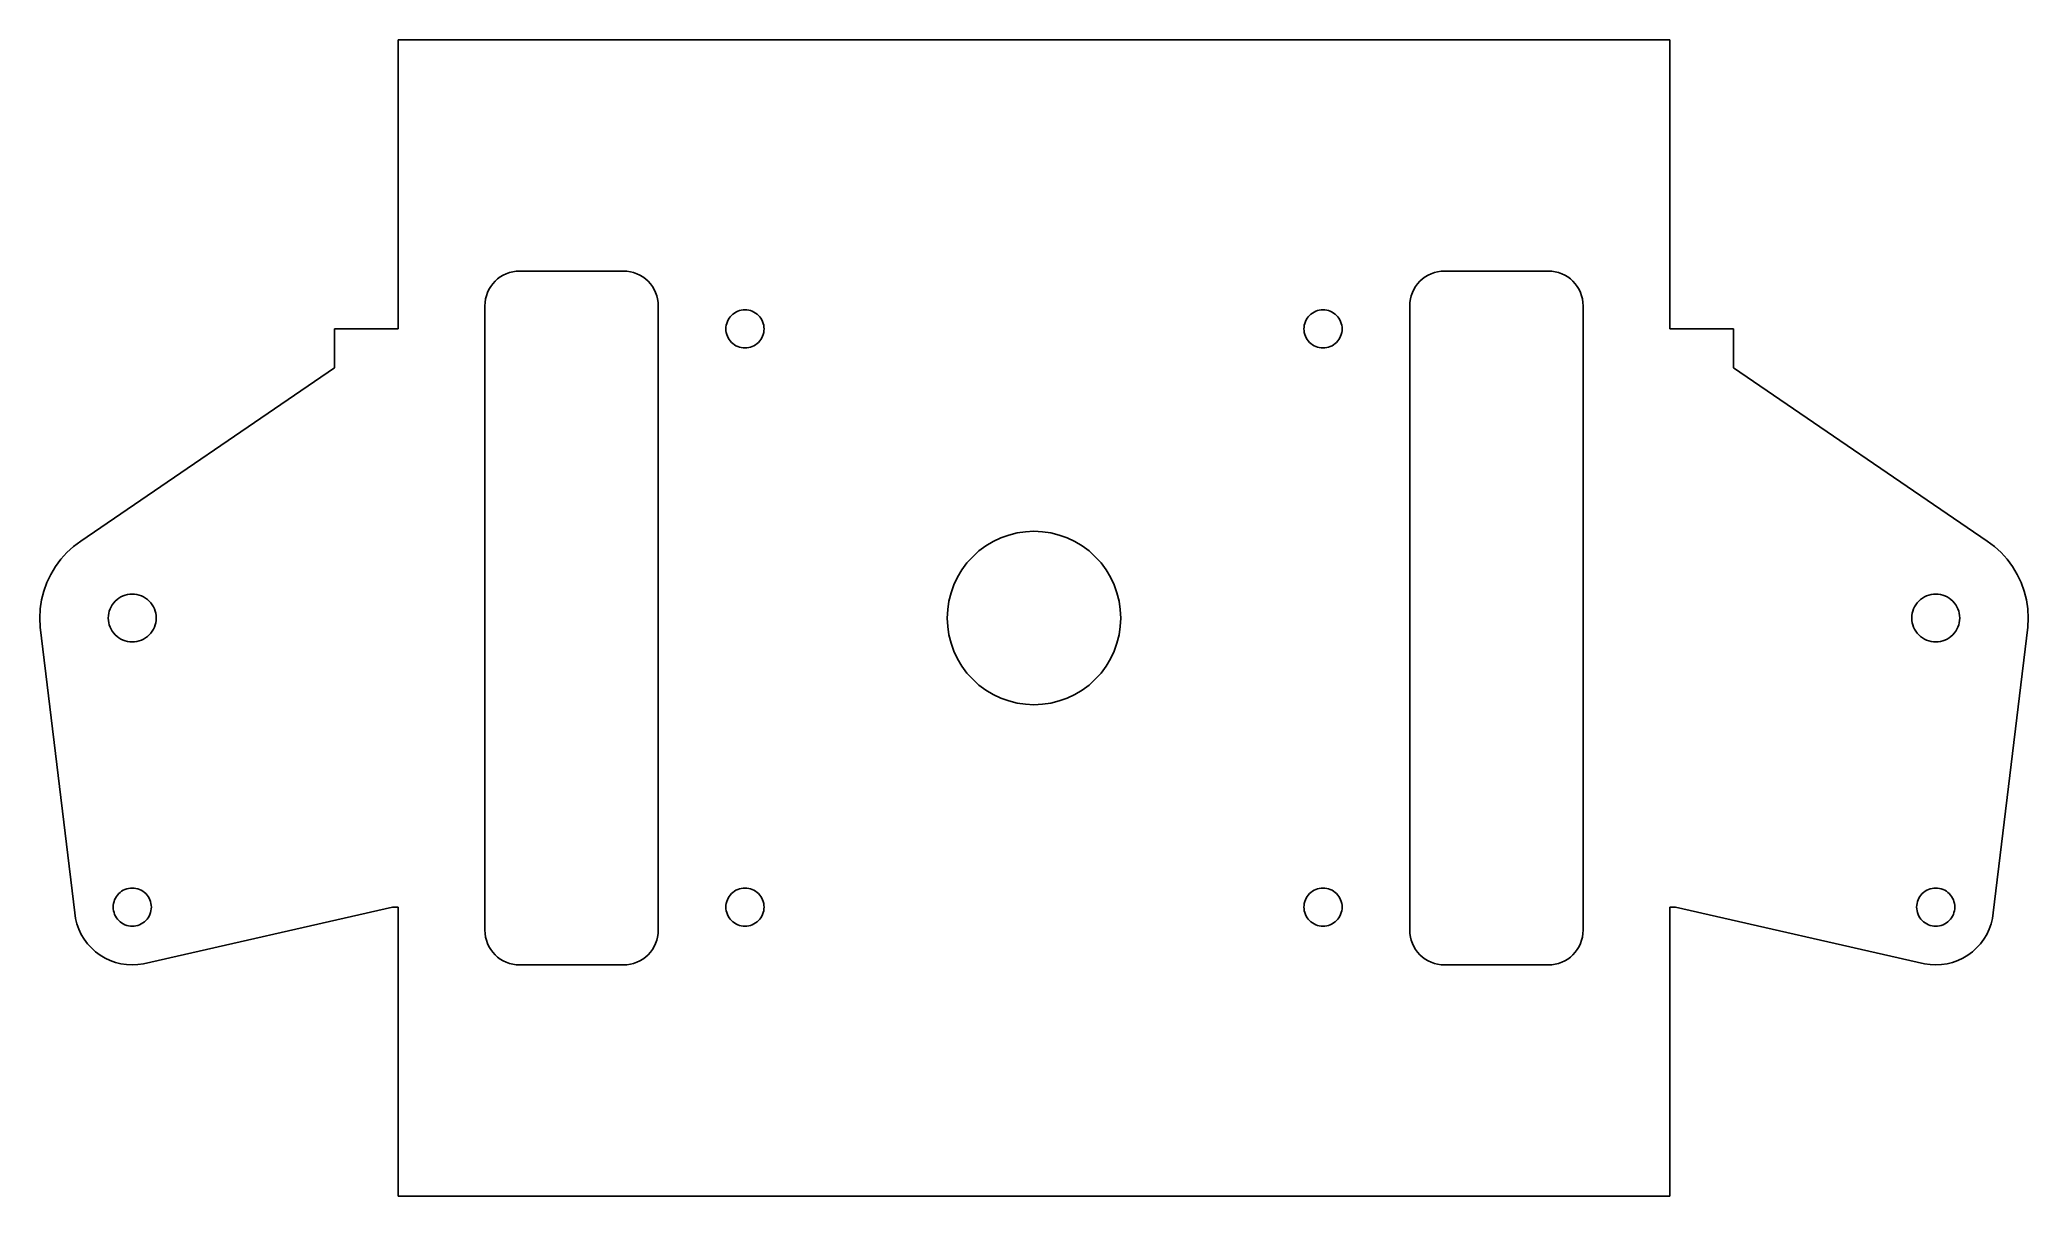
# Model space of a CAD drawing. Header units: metres. Extents: x -172 to 172, y -100 to 100.
import ezdxf

# ---------------------------------------------------------------- set-up
doc = ezdxf.new("R2010")
doc.units = ezdxf.units.M

msp = doc.modelspace()

# ---------------------------------------------------------------- linework, layer by layer
for p, q in [((110, 100), (-110, 100)), ((-110, 100), (-110, 50)), ((110, 50), (110, 100)), ((-93.2426, 58.2426), (-92.8064, 58.6381)), ((-92.8064, 58.6381), (-92.3334, 58.9888)), ((-92.3334, 58.9888), (-91.8284, 59.2915)), ((-91.8284, 59.2915), (-91.2961, 59.5433)), ((-91.2961, 59.5433), (-90.7417, 59.7416)), ((-90.7417, 59.7416), (-90.1705, 59.8847)), ((-90.1705, 59.8847), (-89.5881, 59.9711)), ((-89.5881, 59.9711), (-89, 60)), ((-89, 60), (-71, 60)), ((-71, 60), (-70.4119, 59.9711)), ((-70.4119, 59.9711), (-69.8295, 59.8847)), ((-69.8295, 59.8847), (-69.2583, 59.7416)), ((-69.2583, 59.7416), (-68.7039, 59.5433)), ((-68.7039, 59.5433), (-68.1716, 59.2915)), ((-68.1716, 59.2915), (-67.6666, 58.9888)), ((-67.6666, 58.9888), (-67.1936, 58.6381)), ((-67.1936, 58.6381), (-66.7574, 58.2426)), ((66.7574, 58.2426), (67.1936, 58.6381)), ((67.1936, 58.6381), (67.6666, 58.9888)), ((67.6666, 58.9888), (68.1716, 59.2915)), ((68.1716, 59.2915), (68.7039, 59.5433)), ((68.7039, 59.5433), (69.2583, 59.7416)), ((69.2583, 59.7416), (69.8295, 59.8847)), ((69.8295, 59.8847), (70.4119, 59.9711)), ((70.4119, 59.9711), (71, 60)), ((71, 60), (89, 60)), ((89, 60), (89.5881, 59.9711)), ((89.5881, 59.9711), (90.1705, 59.8847)), ((90.1705, 59.8847), (90.7417, 59.7416)), ((90.7417, 59.7416), (91.2961, 59.5433)), ((91.2961, 59.5433), (91.8284, 59.2915)), ((91.8284, 59.2915), (92.3334, 58.9888)), ((92.3334, 58.9888), (92.8064, 58.6381)), ((92.8064, 58.6381), (93.2426, 58.2426)), ((-94.9711, 54.5881), (-94.8847, 55.1705)), ((-94.8847, 55.1705), (-94.7416, 55.7417)), ((-94.7416, 55.7417), (-94.5433, 56.2961)), ((-94.5433, 56.2961), (-94.2915, 56.8284)), ((-94.2915, 56.8284), (-93.9888, 57.3334)), ((-93.9888, 57.3334), (-93.6381, 57.8064)), ((-93.6381, 57.8064), (-93.2426, 58.2426)), ((-66.7574, 58.2426), (-66.3619, 57.8064)), ((-66.3619, 57.8064), (-66.0112, 57.3334)), ((-66.0112, 57.3334), (-65.7085, 56.8284)), ((-65.7085, 56.8284), (-65.4567, 56.2961)), ((-65.4567, 56.2961), (-65.2584, 55.7417)), ((-65.2584, 55.7417), (-65.1153, 55.1705)), ((-65.1153, 55.1705), (-65.0289, 54.5881)), ((65.0289, 54.5881), (65.1153, 55.1705)), ((65.1153, 55.1705), (65.2584, 55.7417)), ((65.2584, 55.7417), (65.4567, 56.2961)), ((65.4567, 56.2961), (65.7085, 56.8284)), ((65.7085, 56.8284), (66.0112, 57.3334)), ((66.0112, 57.3334), (66.3619, 57.8064)), ((66.3619, 57.8064), (66.7574, 58.2426)), ((93.2426, 58.2426), (93.6381, 57.8064)), ((93.6381, 57.8064), (93.9888, 57.3334)), ((93.9888, 57.3334), (94.2915, 56.8284)), ((94.2915, 56.8284), (94.5433, 56.2961)), ((94.5433, 56.2961), (94.7416, 55.7417)), ((94.7416, 55.7417), (94.8847, 55.1705)), ((94.8847, 55.1705), (94.9711, 54.5881)), ((-95, 54), (-94.9711, 54.5881)), ((-95, -54), (-95, 54)), ((-65.0289, 54.5881), (-65, 54)), ((-65, 54), (-65, -54)), ((-52.9103, 51.5556), (-52.7438, 51.8334)), ((-52.7438, 51.8334), (-52.5509, 52.0935)), ((-52.5509, 52.0935), (-52.3335, 52.3335)), ((-52.3335, 52.3335), (-52.0935, 52.5509)), ((-52.0935, 52.5509), (-51.8334, 52.7438)), ((-51.8334, 52.7438), (-51.5556, 52.9103)), ((-51.5556, 52.9103), (-51.2628, 53.0488)), ((-51.2628, 53.0488), (-50.9579, 53.1579)), ((-50.9579, 53.1579), (-50.6438, 53.2366)), ((-50.6438, 53.2366), (-50.3235, 53.2841)), ((-50.3235, 53.2841), (-50, 53.3)), ((-50, 53.3), (-49.6765, 53.2841)), ((-49.6765, 53.2841), (-49.3562, 53.2366)), ((-49.3562, 53.2366), (-49.0421, 53.1579)), ((-49.0421, 53.1579), (-48.7371, 53.0488)), ((-48.7371, 53.0488), (-48.4444, 52.9103)), ((-48.4444, 52.9103), (-48.1666, 52.7438)), ((-48.1666, 52.7438), (-47.9065, 52.5509)), ((-47.9065, 52.5509), (-47.6665, 52.3335)), ((-47.6665, 52.3335), (-47.4491, 52.0935)), ((-47.4491, 52.0935), (-47.2561, 51.8334)), ((-47.2561, 51.8334), (-47.0896, 51.5556)), ((47.0896, 51.5556), (47.2561, 51.8334)), ((47.2561, 51.8334), (47.4491, 52.0935)), ((47.4491, 52.0935), (47.6665, 52.3335)), ((47.6665, 52.3335), (47.9065, 52.5509)), ((47.9065, 52.5509), (48.1666, 52.7438)), ((48.1666, 52.7438), (48.4444, 52.9103)), ((48.4444, 52.9103), (48.7371, 53.0488)), ((48.7371, 53.0488), (49.0421, 53.1579)), ((49.0421, 53.1579), (49.3562, 53.2366)), ((49.3562, 53.2366), (49.6765, 53.2841)), ((49.6765, 53.2841), (50, 53.3)), ((50, 53.3), (50.3235, 53.2841)), ((50.3235, 53.2841), (50.6438, 53.2366)), ((50.6438, 53.2366), (50.9579, 53.1579)), ((50.9579, 53.1579), (51.2628, 53.0488)), ((51.2628, 53.0488), (51.5556, 52.9103)), ((51.5556, 52.9103), (51.8334, 52.7438)), ((51.8334, 52.7438), (52.0935, 52.5509)), ((52.0935, 52.5509), (52.3335, 52.3335)), ((52.3335, 52.3335), (52.5509, 52.0935)), ((52.5509, 52.0935), (52.7438, 51.8334)), ((52.7438, 51.8334), (52.9103, 51.5556)), ((65, 54), (65.0289, 54.5881)), ((65, -54), (65, 54)), ((94.9711, 54.5881), (95, 54)), ((95, 54), (95, -54)), ((-110, 50), (-121.001, 50)), ((-121.001, 50), (-121.001, 43.2425)), ((-53.3, 50), (-53.2841, 50.3235)), ((-53.2841, 49.6765), (-53.3, 50)), ((-53.2841, 50.3235), (-53.2366, 50.6438)), ((-53.2366, 49.3562), (-53.2841, 49.6765)), ((-53.2366, 50.6438), (-53.1579, 50.9579)), ((-53.1579, 49.0421), (-53.2366, 49.3562)), ((-53.1579, 50.9579), (-53.0488, 51.2628)), ((-53.0488, 48.7371), (-53.1579, 49.0421)), ((-53.0488, 51.2628), (-52.9103, 51.5556)), ((-52.9103, 48.4444), (-53.0488, 48.7371)), ((-52.7438, 48.1666), (-52.9103, 48.4444)), ((-52.5509, 47.9065), (-52.7438, 48.1666)), ((-47.2561, 48.1666), (-47.4491, 47.9065)), ((-47.0896, 48.4444), (-47.2561, 48.1666)), ((-47.0896, 51.5556), (-46.9512, 51.2628)), ((-46.9512, 48.7371), (-47.0896, 48.4444)), ((-46.9512, 51.2628), (-46.8421, 50.9579)), ((-46.8421, 49.0421), (-46.9512, 48.7371)), ((-46.8421, 50.9579), (-46.7634, 50.6438)), ((-46.7634, 49.3562), (-46.8421, 49.0421)), ((-46.7634, 50.6438), (-46.7159, 50.3235)), ((-46.7159, 49.6765), (-46.7634, 49.3562)), ((-46.7159, 50.3235), (-46.7, 50)), ((-46.7, 50), (-46.7159, 49.6765)), ((46.7, 50), (46.7159, 50.3235)), ((46.7159, 49.6765), (46.7, 50)), ((46.7159, 50.3235), (46.7634, 50.6438)), ((46.7634, 49.3562), (46.7159, 49.6765)), ((46.7634, 50.6438), (46.8421, 50.9579)), ((46.8421, 49.0421), (46.7634, 49.3562)), ((46.8421, 50.9579), (46.9512, 51.2628)), ((46.9512, 48.7371), (46.8421, 49.0421)), ((46.9512, 51.2628), (47.0896, 51.5556)), ((47.0896, 48.4444), (46.9512, 48.7371)), ((47.2561, 48.1666), (47.0896, 48.4444)), ((47.4491, 47.9065), (47.2561, 48.1666)), ((52.7438, 48.1666), (52.5509, 47.9065)), ((52.9103, 48.4444), (52.7438, 48.1666)), ((52.9103, 51.5556), (53.0488, 51.2628)), ((53.0488, 48.7371), (52.9103, 48.4444)), ((53.0488, 51.2628), (53.1579, 50.9579)), ((53.1579, 49.0421), (53.0488, 48.7371)), ((53.1579, 50.9579), (53.2366, 50.6438)), ((53.2366, 49.3562), (53.1579, 49.0421)), ((53.2366, 50.6438), (53.2841, 50.3235)), ((53.2841, 49.6765), (53.2366, 49.3562)), ((53.2841, 50.3235), (53.3, 50)), ((53.3, 50), (53.2841, 49.6765)), ((121.001, 50), (110, 50)), ((121.001, 43.2425), (121.001, 50)), ((-52.3335, 47.6665), (-52.5509, 47.9065)), ((-52.0935, 47.4491), (-52.3335, 47.6665)), ((-51.8334, 47.2561), (-52.0935, 47.4491)), ((-51.5556, 47.0896), (-51.8334, 47.2561)), ((-51.2628, 46.9512), (-51.5556, 47.0896)), ((-50.9579, 46.8421), (-51.2628, 46.9512)), ((-50.6438, 46.7634), (-50.9579, 46.8421)), ((-50.3235, 46.7159), (-50.6438, 46.7634)), ((-50, 46.7), (-50.3235, 46.7159)), ((-49.6765, 46.7159), (-50, 46.7)), ((-49.3562, 46.7634), (-49.6765, 46.7159)), ((-49.0421, 46.8421), (-49.3562, 46.7634)), ((-48.7371, 46.9512), (-49.0421, 46.8421)), ((-48.4444, 47.0896), (-48.7371, 46.9512)), ((-48.1666, 47.2561), (-48.4444, 47.0896)), ((-47.9065, 47.4491), (-48.1666, 47.2561)), ((-47.6665, 47.6665), (-47.9065, 47.4491)), ((-47.4491, 47.9065), (-47.6665, 47.6665)), ((47.6665, 47.6665), (47.4491, 47.9065)), ((47.9065, 47.4491), (47.6665, 47.6665)), ((48.1666, 47.2561), (47.9065, 47.4491)), ((48.4444, 47.0896), (48.1666, 47.2561)), ((48.7371, 46.9512), (48.4444, 47.0896)), ((49.0421, 46.8421), (48.7371, 46.9512)), ((49.3562, 46.7634), (49.0421, 46.8421)), ((49.6765, 46.7159), (49.3562, 46.7634)), ((50, 46.7), (49.6765, 46.7159)), ((50.3235, 46.7159), (50, 46.7)), ((50.6438, 46.7634), (50.3235, 46.7159)), ((50.9579, 46.8421), (50.6438, 46.7634)), ((51.2628, 46.9512), (50.9579, 46.8421)), ((51.5556, 47.0896), (51.2628, 46.9512)), ((51.8334, 47.2561), (51.5556, 47.0896)), ((52.0935, 47.4491), (51.8334, 47.2561)), ((52.3335, 47.6665), (52.0935, 47.4491)), ((52.5509, 47.9065), (52.3335, 47.6665)), ((-121.001, 43.2425), (-164.885, 13.3035)), ((164.885, 13.3035), (121.001, 43.2425)), ((-7.07094, 13.2288), (-5.74025, 13.8582)), ((-5.74025, 13.8582), (-4.35426, 14.3541)), ((-4.35426, 14.3541), (-2.92635, 14.7118)), ((-2.92635, 14.7118), (-1.47025, 14.9278)), ((-1.47025, 14.9278), (0, 15)), ((0, 15), (1.47025, 14.9278)), ((1.47025, 14.9278), (2.92635, 14.7118)), ((2.92635, 14.7118), (4.35426, 14.3541)), ((4.35426, 14.3541), (5.74025, 13.8582)), ((5.74025, 13.8582), (7.07094, 13.2288)), ((-167.309, 11.3137), (-168.364, 10.1503)), ((-166.146, 12.3682), (-167.309, 11.3137)), ((-164.885, 13.3035), (-166.146, 12.3682)), ((-11.5952, 9.51588), (-10.6066, 10.6066)), ((-10.6066, 10.6066), (-9.51588, 11.5952)), ((-9.51588, 11.5952), (-8.33354, 12.472)), ((-8.33354, 12.472), (-7.07094, 13.2288)), ((7.07094, 13.2288), (8.33354, 12.472)), ((8.33354, 12.472), (9.51588, 11.5952)), ((9.51588, 11.5952), (10.6066, 10.6066)), ((10.6066, 10.6066), (11.5952, 9.51588)), ((166.146, 12.3682), (164.885, 13.3035)), ((167.309, 11.3137), (166.146, 12.3682)), ((168.364, 10.1503), (167.309, 11.3137)), ((-170.106, 7.54234), (-170.778, 6.12292)), ((-169.299, 8.88911), (-170.106, 7.54234)), ((-168.364, 10.1503), (-169.299, 8.88911)), ((-13.8582, 5.74025), (-13.2288, 7.07094)), ((-13.2288, 7.07094), (-12.472, 8.33354)), ((-12.472, 8.33354), (-11.5952, 9.51588)), ((11.5952, 9.51588), (12.472, 8.33354)), ((12.472, 8.33354), (13.2288, 7.07094)), ((13.2288, 7.07094), (13.8582, 5.74025)), ((169.299, 8.88911), (168.364, 10.1503)), ((170.106, 7.54234), (169.299, 8.88911)), ((170.778, 6.12292), (170.106, 7.54234)), ((-171.307, 4.64455), (-171.688, 3.12144)), ((-170.778, 6.12292), (-171.307, 4.64455)), ((-158.628, 3.20799), (-158.301, 3.45059)), ((-158.301, 3.45059), (-157.952, 3.65997)), ((-157.952, 3.65997), (-157.584, 3.83409)), ((-157.584, 3.83409), (-157.2, 3.9713)), ((-157.2, 3.9713), (-156.805, 4.07025)), ((-156.805, 4.07025), (-156.402, 4.13)), ((-156.402, 4.13), (-155.996, 4.14999)), ((-155.996, 4.14999), (-155.589, 4.13)), ((-155.589, 4.13), (-155.186, 4.07025)), ((-155.186, 4.07025), (-154.791, 3.9713)), ((-154.791, 3.9713), (-154.407, 3.83409)), ((-154.407, 3.83409), (-154.039, 3.65997)), ((-154.039, 3.65997), (-153.69, 3.45059)), ((-153.69, 3.45059), (-153.363, 3.20799)), ((-14.7118, 2.92635), (-14.3541, 4.35426)), ((-14.3541, 4.35426), (-13.8582, 5.74025)), ((13.8582, 5.74025), (14.3541, 4.35426)), ((14.3541, 4.35426), (14.7118, 2.92635)), ((153.363, 3.20799), (153.69, 3.45059)), ((153.69, 3.45059), (154.039, 3.65997)), ((154.039, 3.65997), (154.407, 3.83409)), ((154.407, 3.83409), (154.791, 3.9713)), ((154.791, 3.9713), (155.186, 4.07025)), ((155.186, 4.07025), (155.589, 4.13)), ((155.589, 4.13), (155.996, 4.14999)), ((155.996, 4.14999), (156.402, 4.13)), ((156.402, 4.13), (156.805, 4.07025)), ((156.805, 4.07025), (157.2, 3.9713)), ((157.2, 3.9713), (157.584, 3.83409)), ((157.584, 3.83409), (157.952, 3.65997)), ((157.952, 3.65997), (158.301, 3.45059)), ((158.301, 3.45059), (158.628, 3.20799)), ((171.307, 4.64455), (170.778, 6.12292)), ((171.688, 3.12144), (171.307, 4.64455)), ((-171.919, 1.56827), (-171.996, 0)), ((-171.996, 0), (-171.919, -1.56827)), ((-171.688, 3.12144), (-171.919, 1.56827)), ((-160.146, 0), (-160.126, 0.40677)), ((-160.126, -0.40677), (-160.146, 0)), ((-160.126, 0.40677), (-160.066, 0.80962)), ((-160.066, 0.80962), (-159.967, 1.20468)), ((-159.967, 1.20468), (-159.83, 1.58813)), ((-159.83, 1.58813), (-159.656, 1.95628)), ((-159.656, 1.95628), (-159.446, 2.3056)), ((-159.446, 2.3056), (-159.204, 2.63272)), ((-159.204, 2.63272), (-158.93, 2.93448)), ((-158.93, 2.93448), (-158.628, 3.20799)), ((-153.363, 3.20799), (-153.061, 2.93448)), ((-153.061, 2.93448), (-152.788, 2.63272)), ((-152.788, 2.63272), (-152.545, 2.3056)), ((-152.545, 2.3056), (-152.336, 1.95628)), ((-152.336, 1.95628), (-152.161, 1.58813)), ((-152.161, 1.58813), (-152.024, 1.20468)), ((-152.024, 1.20468), (-151.925, 0.80962)), ((-151.925, 0.80962), (-151.866, 0.40677)), ((-151.866, 0.40677), (-151.846, 0)), ((-151.846, 0), (-151.866, -0.40677)), ((-15, 0), (-14.9278, 1.47025)), ((-14.9278, -1.47025), (-15, 0)), ((-14.9278, 1.47025), (-14.7118, 2.92635)), ((14.7118, 2.92635), (14.9278, 1.47025)), ((14.9278, 1.47025), (15, 0)), ((15, 0), (14.9278, -1.47025)), ((151.846, 0), (151.866, 0.40677)), ((151.866, -0.40677), (151.846, 0)), ((151.866, 0.40677), (151.925, 0.80962)), ((151.925, 0.80962), (152.024, 1.20468)), ((152.024, 1.20468), (152.161, 1.58813)), ((152.161, 1.58813), (152.336, 1.95628)), ((152.336, 1.95628), (152.545, 2.3056)), ((152.545, 2.3056), (152.788, 2.63272)), ((152.788, 2.63272), (153.061, 2.93448)), ((153.061, 2.93448), (153.363, 3.20799)), ((158.628, 3.20799), (158.93, 2.93448)), ((158.93, 2.93448), (159.204, 2.63272)), ((159.204, 2.63272), (159.446, 2.3056)), ((159.446, 2.3056), (159.656, 1.95628)), ((159.656, 1.95628), (159.83, 1.58813)), ((159.83, 1.58813), (159.967, 1.20468)), ((159.967, 1.20468), (160.066, 0.80962)), ((160.066, 0.80962), (160.126, 0.40677)), ((160.126, 0.40677), (160.146, 0)), ((160.146, 0), (160.126, -0.40677)), ((171.919, 1.56827), (171.688, 3.12144)), ((171.996, 0), (171.919, 1.56827)), ((171.919, -1.56827), (171.996, 0)), ((-171.919, -1.56827), (-165.947, -50.9802)), ((-160.066, -0.80962), (-160.126, -0.40677)), ((-159.967, -1.20468), (-160.066, -0.80962)), ((-159.83, -1.58813), (-159.967, -1.20468)), ((-159.656, -1.95628), (-159.83, -1.58813)), ((-159.446, -2.3056), (-159.656, -1.95628)), ((-159.204, -2.63272), (-159.446, -2.3056)), ((-158.93, -2.93448), (-159.204, -2.63272)), ((-158.628, -3.20799), (-158.93, -2.93448)), ((-158.301, -3.45059), (-158.628, -3.20799)), ((-153.363, -3.20799), (-153.69, -3.45059)), ((-153.061, -2.93448), (-153.363, -3.20799)), ((-152.788, -2.63272), (-153.061, -2.93448)), ((-152.545, -2.3056), (-152.788, -2.63272)), ((-152.336, -1.95628), (-152.545, -2.3056)), ((-152.161, -1.58813), (-152.336, -1.95628)), ((-152.024, -1.20468), (-152.161, -1.58813)), ((-151.925, -0.80962), (-152.024, -1.20468)), ((-151.866, -0.40677), (-151.925, -0.80962)), ((-14.7118, -2.92635), (-14.9278, -1.47025)), ((-14.3541, -4.35426), (-14.7118, -2.92635)), ((14.7118, -2.92635), (14.3541, -4.35426)), ((14.9278, -1.47025), (14.7118, -2.92635)), ((151.925, -0.80962), (151.866, -0.40677)), ((152.024, -1.20468), (151.925, -0.80962)), ((152.161, -1.58813), (152.024, -1.20468)), ((152.336, -1.95628), (152.161, -1.58813)), ((152.545, -2.3056), (152.336, -1.95628)), ((152.788, -2.63272), (152.545, -2.3056)), ((153.061, -2.93448), (152.788, -2.63272)), ((153.363, -3.20799), (153.061, -2.93448)), ((153.69, -3.45059), (153.363, -3.20799)), ((158.628, -3.20799), (158.301, -3.45059)), ((158.93, -2.93448), (158.628, -3.20799)), ((159.204, -2.63272), (158.93, -2.93448)), ((159.446, -2.3056), (159.204, -2.63272)), ((159.656, -1.95628), (159.446, -2.3056)), ((159.83, -1.58813), (159.656, -1.95628)), ((159.967, -1.20468), (159.83, -1.58813)), ((160.066, -0.80962), (159.967, -1.20468)), ((160.126, -0.40677), (160.066, -0.80962)), ((165.947, -50.9802), (171.919, -1.56827)), ((-157.952, -3.65997), (-158.301, -3.45059)), ((-157.584, -3.83409), (-157.952, -3.65997)), ((-157.2, -3.9713), (-157.584, -3.83409)), ((-156.805, -4.07025), (-157.2, -3.9713)), ((-156.402, -4.13), (-156.805, -4.07025)), ((-155.996, -4.14999), (-156.402, -4.13)), ((-155.589, -4.13), (-155.996, -4.14999)), ((-155.186, -4.07025), (-155.589, -4.13)), ((-154.791, -3.9713), (-155.186, -4.07025)), ((-154.407, -3.83409), (-154.791, -3.9713)), ((-154.039, -3.65997), (-154.407, -3.83409)), ((-153.69, -3.45059), (-154.039, -3.65997)), ((-13.8582, -5.74025), (-14.3541, -4.35426)), ((-13.2288, -7.07094), (-13.8582, -5.74025)), ((13.8582, -5.74025), (13.2288, -7.07094)), ((14.3541, -4.35426), (13.8582, -5.74025)), ((154.039, -3.65997), (153.69, -3.45059)), ((154.407, -3.83409), (154.039, -3.65997)), ((154.791, -3.9713), (154.407, -3.83409)), ((155.186, -4.07025), (154.791, -3.9713)), ((155.589, -4.13), (155.186, -4.07025)), ((155.996, -4.14999), (155.589, -4.13)), ((156.402, -4.13), (155.996, -4.14999)), ((156.805, -4.07025), (156.402, -4.13)), ((157.2, -3.9713), (156.805, -4.07025)), ((157.584, -3.83409), (157.2, -3.9713)), ((157.952, -3.65997), (157.584, -3.83409)), ((158.301, -3.45059), (157.952, -3.65997)), ((-12.472, -8.33354), (-13.2288, -7.07094)), ((-11.5952, -9.51588), (-12.472, -8.33354)), ((-10.6066, -10.6066), (-11.5952, -9.51588)), ((11.5952, -9.51588), (10.6066, -10.6066)), ((12.472, -8.33354), (11.5952, -9.51588)), ((13.2288, -7.07094), (12.472, -8.33354)), ((-9.51588, -11.5952), (-10.6066, -10.6066)), ((-8.33354, -12.472), (-9.51588, -11.5952)), ((-7.07094, -13.2288), (-8.33354, -12.472)), ((-5.74025, -13.8582), (-7.07094, -13.2288)), ((7.07094, -13.2288), (5.74025, -13.8582)), ((8.33354, -12.472), (7.07094, -13.2288)), ((9.51588, -11.5952), (8.33354, -12.472)), ((10.6066, -10.6066), (9.51588, -11.5952)), ((-4.35426, -14.3541), (-5.74025, -13.8582)), ((-2.92635, -14.7118), (-4.35426, -14.3541)), ((-1.47025, -14.9278), (-2.92635, -14.7118)), ((0, -15), (-1.47025, -14.9278)), ((1.47025, -14.9278), (0, -15)), ((2.92635, -14.7118), (1.47025, -14.9278)), ((4.35426, -14.3541), (2.92635, -14.7118)), ((5.74025, -13.8582), (4.35426, -14.3541)), ((-158.739, -48.1666), (-158.546, -47.9065)), ((-158.546, -47.9065), (-158.329, -47.6665)), ((-158.329, -47.6665), (-158.089, -47.4491)), ((-158.089, -47.4491), (-157.829, -47.2561)), ((-157.829, -47.2561), (-157.551, -47.0896)), ((-157.551, -47.0896), (-157.258, -46.9512)), ((-157.258, -46.9512), (-156.953, -46.8421)), ((-156.953, -46.8421), (-156.639, -46.7634)), ((-156.639, -46.7634), (-156.319, -46.7159)), ((-156.319, -46.7159), (-155.996, -46.7)), ((-155.996, -46.7), (-155.672, -46.7159)), ((-155.672, -46.7159), (-155.352, -46.7634)), ((-155.352, -46.7634), (-155.038, -46.8421)), ((-155.038, -46.8421), (-154.733, -46.9512)), ((-154.733, -46.9512), (-154.44, -47.0896)), ((-154.44, -47.0896), (-154.162, -47.2561)), ((-154.162, -47.2561), (-153.902, -47.4491)), ((-153.902, -47.4491), (-153.662, -47.6665)), ((-153.662, -47.6665), (-153.445, -47.9065)), ((-153.445, -47.9065), (-153.252, -48.1666)), ((-52.7438, -48.1666), (-52.5509, -47.9065)), ((-52.5509, -47.9065), (-52.3335, -47.6665)), ((-52.3335, -47.6665), (-52.0935, -47.4491)), ((-52.0935, -47.4491), (-51.8334, -47.2561)), ((-51.8334, -47.2561), (-51.5556, -47.0896)), ((-51.5556, -47.0896), (-51.2628, -46.9512)), ((-51.2628, -46.9512), (-50.9579, -46.8421)), ((-50.9579, -46.8421), (-50.6438, -46.7634)), ((-50.6438, -46.7634), (-50.3235, -46.7159)), ((-50.3235, -46.7159), (-50, -46.7)), ((-50, -46.7), (-49.6765, -46.7159)), ((-49.6765, -46.7159), (-49.3562, -46.7634)), ((-49.3562, -46.7634), (-49.0421, -46.8421)), ((-49.0421, -46.8421), (-48.7371, -46.9512)), ((-48.7371, -46.9512), (-48.4444, -47.0896)), ((-48.4444, -47.0896), (-48.1666, -47.2561)), ((-48.1666, -47.2561), (-47.9065, -47.4491)), ((-47.9065, -47.4491), (-47.6665, -47.6665)), ((-47.6665, -47.6665), (-47.4491, -47.9065)), ((-47.4491, -47.9065), (-47.2561, -48.1666)), ((47.2561, -48.1666), (47.4491, -47.9065)), ((47.4491, -47.9065), (47.6665, -47.6665)), ((47.6665, -47.6665), (47.9065, -47.4491)), ((47.9065, -47.4491), (48.1666, -47.2561)), ((48.1666, -47.2561), (48.4444, -47.0896)), ((48.4444, -47.0896), (48.7371, -46.9512)), ((48.7371, -46.9512), (49.0421, -46.8421)), ((49.0421, -46.8421), (49.3562, -46.7634)), ((49.3562, -46.7634), (49.6765, -46.7159)), ((49.6765, -46.7159), (50, -46.7)), ((50, -46.7), (50.3235, -46.7159)), ((50.3235, -46.7159), (50.6438, -46.7634)), ((50.6438, -46.7634), (50.9579, -46.8421)), ((50.9579, -46.8421), (51.2628, -46.9512)), ((51.2628, -46.9512), (51.5556, -47.0896)), ((51.5556, -47.0896), (51.8334, -47.2561)), ((51.8334, -47.2561), (52.0935, -47.4491)), ((52.0935, -47.4491), (52.3335, -47.6665)), ((52.3335, -47.6665), (52.5509, -47.9065)), ((52.5509, -47.9065), (52.7438, -48.1666)), ((153.252, -48.1666), (153.445, -47.9065)), ((153.445, -47.9065), (153.662, -47.6665)), ((153.662, -47.6665), (153.902, -47.4491)), ((153.902, -47.4491), (154.162, -47.2561)), ((154.162, -47.2561), (154.44, -47.0896)), ((154.44, -47.0896), (154.733, -46.9512)), ((154.733, -46.9512), (155.038, -46.8421)), ((155.038, -46.8421), (155.352, -46.7634)), ((155.352, -46.7634), (155.672, -46.7159)), ((155.672, -46.7159), (155.996, -46.7)), ((155.996, -46.7), (156.319, -46.7159)), ((156.319, -46.7159), (156.639, -46.7634)), ((156.639, -46.7634), (156.953, -46.8421)), ((156.953, -46.8421), (157.258, -46.9512)), ((157.258, -46.9512), (157.551, -47.0896)), ((157.551, -47.0896), (157.829, -47.2561)), ((157.829, -47.2561), (158.089, -47.4491)), ((158.089, -47.4491), (158.329, -47.6665)), ((158.329, -47.6665), (158.546, -47.9065)), ((158.546, -47.9065), (158.739, -48.1666)), ((-165.947, -50.9802), (-165.803, -51.9509)), ((-159.296, -50), (-159.28, -49.6765)), ((-159.28, -50.3235), (-159.296, -50)), ((-159.28, -49.6765), (-159.232, -49.3562)), ((-159.232, -50.6438), (-159.28, -50.3235)), ((-159.232, -49.3562), (-159.153, -49.0421)), ((-159.153, -50.9579), (-159.232, -50.6438)), ((-159.153, -49.0421), (-159.044, -48.7371)), ((-159.044, -51.2628), (-159.153, -50.9579)), ((-159.044, -48.7371), (-158.906, -48.4444)), ((-158.906, -51.5556), (-159.044, -51.2628)), ((-158.906, -48.4444), (-158.739, -48.1666)), ((-158.739, -51.8334), (-158.906, -51.5556)), ((-154.045, -59.8078), (-110.996, -50)), ((-153.252, -48.1666), (-153.085, -48.4444)), ((-153.085, -51.5556), (-153.252, -51.8334)), ((-153.085, -48.4444), (-152.947, -48.7371)), ((-152.947, -51.2628), (-153.085, -51.5556)), ((-152.947, -48.7371), (-152.838, -49.0421)), ((-152.838, -50.9579), (-152.947, -51.2628)), ((-152.838, -49.0421), (-152.759, -49.3562)), ((-152.759, -50.6438), (-152.838, -50.9579)), ((-152.759, -49.3562), (-152.711, -49.6765)), ((-152.711, -50.3235), (-152.759, -50.6438)), ((-152.711, -49.6765), (-152.696, -50)), ((-152.696, -50), (-152.711, -50.3235)), ((-110.996, -50), (-110, -50)), ((-110, -50), (-110, -100)), ((-53.3, -50), (-53.2841, -49.6765)), ((-53.2841, -50.3235), (-53.3, -50)), ((-53.2841, -49.6765), (-53.2366, -49.3562)), ((-53.2366, -50.6438), (-53.2841, -50.3235)), ((-53.2366, -49.3562), (-53.1579, -49.0421)), ((-53.1579, -50.9579), (-53.2366, -50.6438)), ((-53.1579, -49.0421), (-53.0488, -48.7371)), ((-53.0488, -51.2628), (-53.1579, -50.9579)), ((-53.0488, -48.7371), (-52.9103, -48.4444)), ((-52.9103, -51.5556), (-53.0488, -51.2628)), ((-52.9103, -48.4444), (-52.7438, -48.1666)), ((-52.7438, -51.8334), (-52.9103, -51.5556)), ((-47.2561, -48.1666), (-47.0896, -48.4444)), ((-47.0896, -51.5556), (-47.2561, -51.8334)), ((-47.0896, -48.4444), (-46.9512, -48.7371)), ((-46.9512, -51.2628), (-47.0896, -51.5556)), ((-46.9512, -48.7371), (-46.8421, -49.0421)), ((-46.8421, -50.9579), (-46.9512, -51.2628)), ((-46.8421, -49.0421), (-46.7634, -49.3562)), ((-46.7634, -50.6438), (-46.8421, -50.9579)), ((-46.7634, -49.3562), (-46.7159, -49.6765)), ((-46.7159, -50.3235), (-46.7634, -50.6438)), ((-46.7159, -49.6765), (-46.7, -50)), ((-46.7, -50), (-46.7159, -50.3235)), ((46.7, -50), (46.7159, -49.6765)), ((46.7159, -50.3235), (46.7, -50)), ((46.7159, -49.6765), (46.7634, -49.3562)), ((46.7634, -50.6438), (46.7159, -50.3235)), ((46.7634, -49.3562), (46.8421, -49.0421)), ((46.8421, -50.9579), (46.7634, -50.6438)), ((46.8421, -49.0421), (46.9512, -48.7371)), ((46.9512, -51.2628), (46.8421, -50.9579)), ((46.9512, -48.7371), (47.0896, -48.4444)), ((47.0896, -51.5556), (46.9512, -51.2628)), ((47.0896, -48.4444), (47.2561, -48.1666)), ((47.2561, -51.8334), (47.0896, -51.5556)), ((52.7438, -48.1666), (52.9103, -48.4444)), ((52.9103, -51.5556), (52.7438, -51.8334)), ((52.9103, -48.4444), (53.0488, -48.7371)), ((53.0488, -51.2628), (52.9103, -51.5556)), ((53.0488, -48.7371), (53.1579, -49.0421)), ((53.1579, -50.9579), (53.0488, -51.2628)), ((53.1579, -49.0421), (53.2366, -49.3562)), ((53.2366, -50.6438), (53.1579, -50.9579)), ((53.2366, -49.3562), (53.2841, -49.6765)), ((53.2841, -50.3235), (53.2366, -50.6438)), ((53.2841, -49.6765), (53.3, -50)), ((53.3, -50), (53.2841, -50.3235)), ((110, -50), (110.996, -50)), ((110, -100), (110, -50)), ((110.996, -50), (154.045, -59.8078)), ((152.696, -50), (152.711, -49.6765)), ((152.711, -50.3235), (152.696, -50)), ((152.711, -49.6765), (152.759, -49.3562)), ((152.759, -50.6438), (152.711, -50.3235)), ((152.759, -49.3562), (152.838, -49.0421)), ((152.838, -50.9579), (152.759, -50.6438)), ((152.838, -49.0421), (152.947, -48.7371)), ((152.947, -51.2628), (152.838, -50.9579)), ((152.947, -48.7371), (153.085, -48.4444)), ((153.085, -51.5556), (152.947, -51.2628)), ((153.085, -48.4444), (153.252, -48.1666)), ((153.252, -51.8334), (153.085, -51.5556)), ((158.739, -48.1666), (158.906, -48.4444)), ((158.906, -51.5556), (158.739, -51.8334)), ((158.906, -48.4444), (159.044, -48.7371)), ((159.044, -51.2628), (158.906, -51.5556)), ((159.044, -48.7371), (159.153, -49.0421)), ((159.153, -50.9579), (159.044, -51.2628)), ((159.153, -49.0421), (159.232, -49.3562)), ((159.232, -50.6438), (159.153, -50.9579)), ((159.232, -49.3562), (159.28, -49.6765)), ((159.28, -50.3235), (159.232, -50.6438)), ((159.28, -49.6765), (159.296, -50)), ((159.296, -50), (159.28, -50.3235)), ((165.803, -51.9509), (165.947, -50.9802)), ((-165.803, -51.9509), (-165.565, -52.9028)), ((-165.565, -52.9028), (-165.234, -53.8268)), ((-165.234, -53.8268), (-164.815, -54.714)), ((-164.815, -54.714), (-164.31, -55.5557)), ((-158.546, -52.0935), (-158.739, -51.8334)), ((-158.329, -52.3335), (-158.546, -52.0935)), ((-158.089, -52.5509), (-158.329, -52.3335)), ((-157.829, -52.7438), (-158.089, -52.5509)), ((-157.551, -52.9103), (-157.829, -52.7438)), ((-157.258, -53.0488), (-157.551, -52.9103)), ((-156.953, -53.1579), (-157.258, -53.0488)), ((-156.639, -53.2366), (-156.953, -53.1579)), ((-156.319, -53.2841), (-156.639, -53.2366)), ((-155.996, -53.3), (-156.319, -53.2841)), ((-155.672, -53.2841), (-155.996, -53.3)), ((-155.352, -53.2366), (-155.672, -53.2841)), ((-155.038, -53.1579), (-155.352, -53.2366)), ((-154.733, -53.0488), (-155.038, -53.1579)), ((-154.44, -52.9103), (-154.733, -53.0488)), ((-154.162, -52.7438), (-154.44, -52.9103)), ((-153.902, -52.5509), (-154.162, -52.7438)), ((-153.662, -52.3335), (-153.902, -52.5509)), ((-153.445, -52.0935), (-153.662, -52.3335)), ((-153.252, -51.8334), (-153.445, -52.0935)), ((-94.9711, -54.5881), (-95, -54)), ((-94.8847, -55.1705), (-94.9711, -54.5881)), ((-65.0289, -54.5881), (-65.1153, -55.1705)), ((-65, -54), (-65.0289, -54.5881)), ((-52.5509, -52.0935), (-52.7438, -51.8334)), ((-52.3335, -52.3335), (-52.5509, -52.0935)), ((-52.0935, -52.5509), (-52.3335, -52.3335)), ((-51.8334, -52.7438), (-52.0935, -52.5509)), ((-51.5556, -52.9103), (-51.8334, -52.7438)), ((-51.2628, -53.0488), (-51.5556, -52.9103)), ((-50.9579, -53.1579), (-51.2628, -53.0488)), ((-50.6438, -53.2366), (-50.9579, -53.1579)), ((-50.3235, -53.2841), (-50.6438, -53.2366)), ((-50, -53.3), (-50.3235, -53.2841)), ((-49.6765, -53.2841), (-50, -53.3)), ((-49.3562, -53.2366), (-49.6765, -53.2841)), ((-49.0421, -53.1579), (-49.3562, -53.2366)), ((-48.7371, -53.0488), (-49.0421, -53.1579)), ((-48.4444, -52.9103), (-48.7371, -53.0488)), ((-48.1666, -52.7438), (-48.4444, -52.9103)), ((-47.9065, -52.5509), (-48.1666, -52.7438)), ((-47.6665, -52.3335), (-47.9065, -52.5509)), ((-47.4491, -52.0935), (-47.6665, -52.3335)), ((-47.2561, -51.8334), (-47.4491, -52.0935)), ((47.4491, -52.0935), (47.2561, -51.8334)), ((47.6665, -52.3335), (47.4491, -52.0935)), ((47.9065, -52.5509), (47.6665, -52.3335)), ((48.1666, -52.7438), (47.9065, -52.5509)), ((48.4444, -52.9103), (48.1666, -52.7438)), ((48.7371, -53.0488), (48.4444, -52.9103)), ((49.0421, -53.1579), (48.7371, -53.0488)), ((49.3562, -53.2366), (49.0421, -53.1579)), ((49.6765, -53.2841), (49.3562, -53.2366)), ((50, -53.3), (49.6765, -53.2841)), ((50.3235, -53.2841), (50, -53.3)), ((50.6438, -53.2366), (50.3235, -53.2841)), ((50.9579, -53.1579), (50.6438, -53.2366)), ((51.2628, -53.0488), (50.9579, -53.1579)), ((51.5556, -52.9103), (51.2628, -53.0488)), ((51.8334, -52.7438), (51.5556, -52.9103)), ((52.0935, -52.5509), (51.8334, -52.7438)), ((52.3335, -52.3335), (52.0935, -52.5509)), ((52.5509, -52.0935), (52.3335, -52.3335)), ((52.7438, -51.8334), (52.5509, -52.0935)), ((65.0289, -54.5881), (65, -54)), ((65.1153, -55.1705), (65.0289, -54.5881)), ((94.9711, -54.5881), (94.8847, -55.1705)), ((95, -54), (94.9711, -54.5881)), ((153.445, -52.0935), (153.252, -51.8334)), ((153.662, -52.3335), (153.445, -52.0935)), ((153.902, -52.5509), (153.662, -52.3335)), ((154.162, -52.7438), (153.902, -52.5509)), ((154.44, -52.9103), (154.162, -52.7438)), ((154.733, -53.0488), (154.44, -52.9103)), ((155.038, -53.1579), (154.733, -53.0488)), ((155.352, -53.2366), (155.038, -53.1579)), ((155.672, -53.2841), (155.352, -53.2366)), ((155.996, -53.3), (155.672, -53.2841)), ((156.319, -53.2841), (155.996, -53.3)), ((156.639, -53.2366), (156.319, -53.2841)), ((156.953, -53.1579), (156.639, -53.2366)), ((157.258, -53.0488), (156.953, -53.1579)), ((157.551, -52.9103), (157.258, -53.0488)), ((157.829, -52.7438), (157.551, -52.9103)), ((158.089, -52.5509), (157.829, -52.7438)), ((158.329, -52.3335), (158.089, -52.5509)), ((158.546, -52.0935), (158.329, -52.3335)), ((158.739, -51.8334), (158.546, -52.0935)), ((164.31, -55.5557), (164.815, -54.714)), ((164.815, -54.714), (165.234, -53.8268)), ((165.234, -53.8268), (165.565, -52.9028)), ((165.565, -52.9028), (165.803, -51.9509)), ((-164.31, -55.5557), (-163.726, -56.3439)), ((-163.726, -56.3439), (-163.067, -57.0711)), ((-163.067, -57.0711), (-162.339, -57.7301)), ((-162.339, -57.7301), (-161.551, -58.3147)), ((-161.551, -58.3147), (-160.71, -58.8192)), ((-94.7416, -55.7417), (-94.8847, -55.1705)), ((-94.5433, -56.2961), (-94.7416, -55.7417)), ((-94.2915, -56.8284), (-94.5433, -56.2961)), ((-93.9888, -57.3334), (-94.2915, -56.8284)), ((-93.6381, -57.8064), (-93.9888, -57.3334)), ((-93.2426, -58.2426), (-93.6381, -57.8064)), ((-92.8064, -58.6381), (-93.2426, -58.2426)), ((-66.7574, -58.2426), (-67.1936, -58.6381)), ((-66.3619, -57.8064), (-66.7574, -58.2426)), ((-66.0112, -57.3334), (-66.3619, -57.8064)), ((-65.7085, -56.8284), (-66.0112, -57.3334)), ((-65.4567, -56.2961), (-65.7085, -56.8284)), ((-65.2584, -55.7417), (-65.4567, -56.2961)), ((-65.1153, -55.1705), (-65.2584, -55.7417)), ((65.2584, -55.7417), (65.1153, -55.1705)), ((65.4567, -56.2961), (65.2584, -55.7417)), ((65.7085, -56.8284), (65.4567, -56.2961)), ((66.0112, -57.3334), (65.7085, -56.8284)), ((66.3619, -57.8064), (66.0112, -57.3334)), ((66.7574, -58.2426), (66.3619, -57.8064)), ((67.1936, -58.6381), (66.7574, -58.2426)), ((93.2426, -58.2426), (92.8064, -58.6381)), ((93.6381, -57.8064), (93.2426, -58.2426)), ((93.9888, -57.3334), (93.6381, -57.8064)), ((94.2915, -56.8284), (93.9888, -57.3334)), ((94.5433, -56.2961), (94.2915, -56.8284)), ((94.7416, -55.7417), (94.5433, -56.2961)), ((94.8847, -55.1705), (94.7416, -55.7417)), ((160.71, -58.8192), (161.551, -58.3147)), ((161.551, -58.3147), (162.339, -57.7301)), ((162.339, -57.7301), (163.067, -57.0711)), ((163.067, -57.0711), (163.726, -56.3439)), ((163.726, -56.3439), (164.31, -55.5557)), ((-160.71, -58.8192), (-159.822, -59.2388)), ((-159.822, -59.2388), (-158.898, -59.5694)), ((-158.898, -59.5694), (-157.946, -59.8078)), ((-157.946, -59.8078), (-156.976, -59.9518)), ((-156.976, -59.9518), (-155.996, -60)), ((-155.996, -60), (-155.015, -59.9518)), ((-155.015, -59.9518), (-154.045, -59.8078)), ((-92.3334, -58.9888), (-92.8064, -58.6381)), ((-91.8284, -59.2915), (-92.3334, -58.9888)), ((-91.2961, -59.5433), (-91.8284, -59.2915)), ((-90.7417, -59.7416), (-91.2961, -59.5433)), ((-90.1705, -59.8847), (-90.7417, -59.7416)), ((-89.5881, -59.9711), (-90.1705, -59.8847)), ((-89, -60), (-89.5881, -59.9711)), ((-71, -60), (-89, -60)), ((-70.4119, -59.9711), (-71, -60)), ((-69.8295, -59.8847), (-70.4119, -59.9711)), ((-69.2583, -59.7416), (-69.8295, -59.8847)), ((-68.7039, -59.5433), (-69.2583, -59.7416)), ((-68.1716, -59.2915), (-68.7039, -59.5433)), ((-67.6666, -58.9888), (-68.1716, -59.2915)), ((-67.1936, -58.6381), (-67.6666, -58.9888)), ((67.6666, -58.9888), (67.1936, -58.6381)), ((68.1716, -59.2915), (67.6666, -58.9888)), ((68.7039, -59.5433), (68.1716, -59.2915)), ((69.2583, -59.7416), (68.7039, -59.5433)), ((69.8295, -59.8847), (69.2583, -59.7416)), ((70.4119, -59.9711), (69.8295, -59.8847)), ((71, -60), (70.4119, -59.9711)), ((89, -60), (71, -60)), ((89.5881, -59.9711), (89, -60)), ((90.1705, -59.8847), (89.5881, -59.9711)), ((90.7417, -59.7416), (90.1705, -59.8847)), ((91.2961, -59.5433), (90.7417, -59.7416)), ((91.8284, -59.2915), (91.2961, -59.5433)), ((92.3334, -58.9888), (91.8284, -59.2915)), ((92.8064, -58.6381), (92.3334, -58.9888)), ((154.045, -59.8078), (155.015, -59.9518)), ((155.015, -59.9518), (155.996, -60)), ((155.996, -60), (156.976, -59.9518)), ((156.976, -59.9518), (157.946, -59.8078)), ((157.946, -59.8078), (158.898, -59.5694)), ((158.898, -59.5694), (159.822, -59.2388)), ((159.822, -59.2388), (160.71, -58.8192)), ((-110, -100), (110, -100))]:
    msp.add_line(p, q)

doc.saveas('drawing.dxf')
